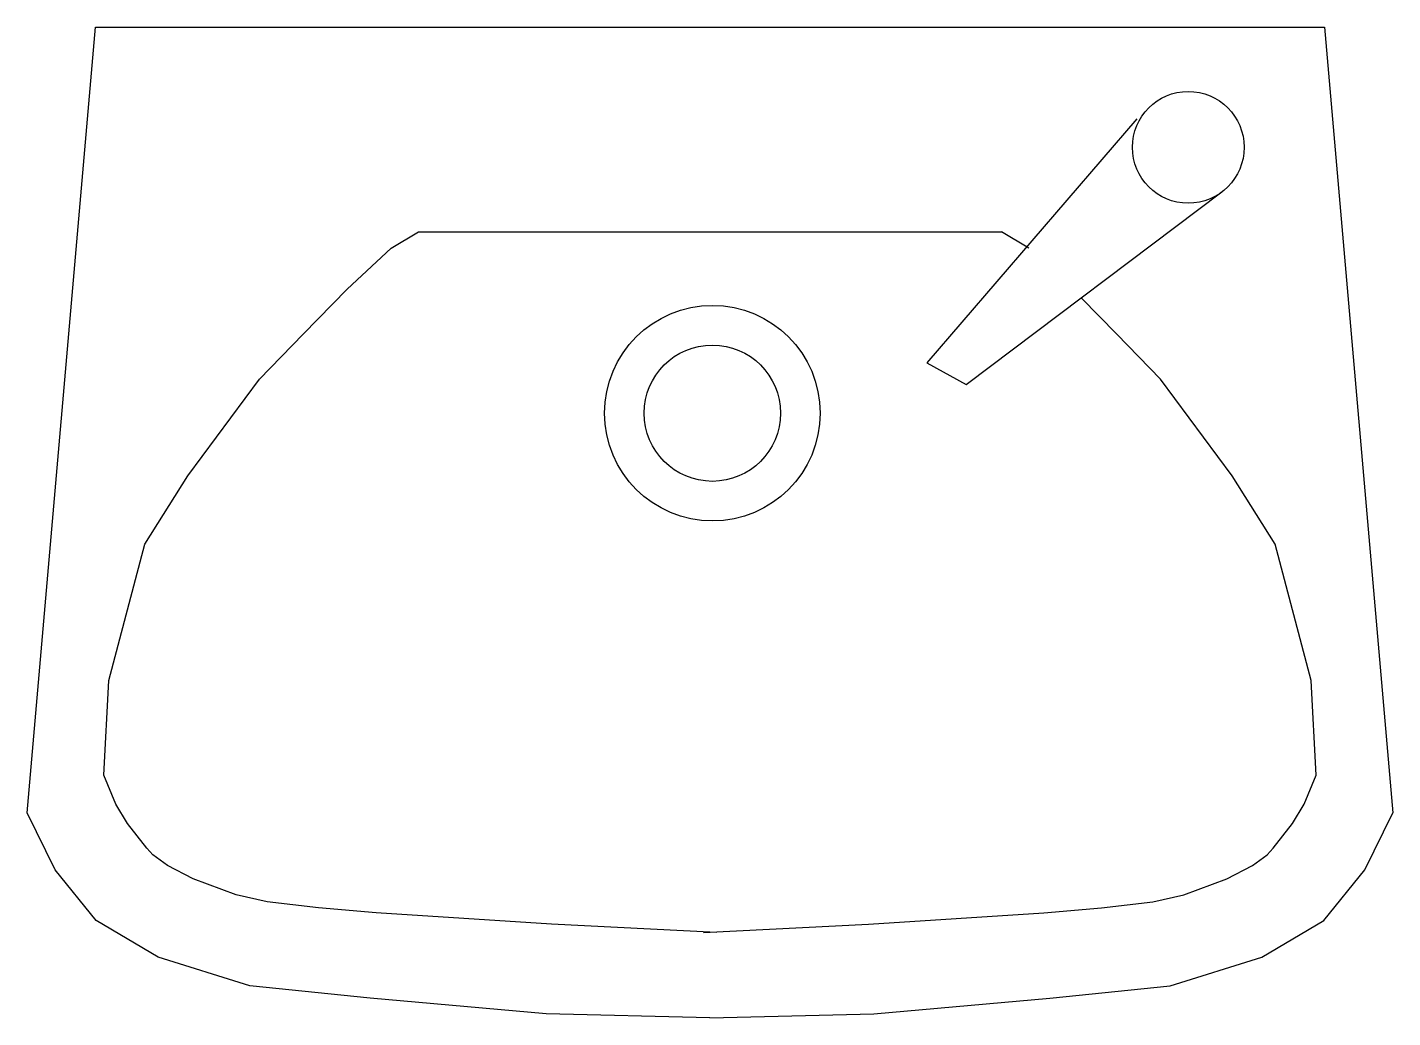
# Model space of a CAD drawing. Extents: x 4.23 to 4.63, y 2.12 to 2.41.
import ezdxf

# ---------------------------------------------------------------- set-up
doc = ezdxf.new("R2010")
doc.units = 0
doc.header["$LTSCALE"] = 0.3
doc.layers.get('0').update_dxf_attribs({"linetype": 'CONTINUOUS'})

msp = doc.modelspace()

# ---------------------------------------------------------------- linework, layer by layer
at = {"color": 0, "linetype": 'CONTINUOUS'}
for p, q in [((4.55502, 2.38325), (4.49356, 2.31178)), ((4.50501, 2.30539), (4.57995, 2.36178)), ((4.34465, 2.35011), (4.51535, 2.35011)), ((4.49356, 2.31178), (4.50501, 2.30539))]:
    msp.add_line(p, q, dxfattribs=at)
for points in [[(4.23, 2.18), (4.25, 2.41), (4.61, 2.41), (4.63, 2.18)], [(4.25245, 2.19101), (4.25385, 2.21876), (4.26447, 2.25868), (4.27704, 2.27864), (4.29799, 2.30699), (4.31085, 2.32016), (4.3237, 2.33334), (4.33655, 2.34532), (4.34465, 2.35011)], [(4.52345, 2.34532), (4.51535, 2.35011)], [(4.60755, 2.19101), (4.60615, 2.21876), (4.59553, 2.25868), (4.58296, 2.27864), (4.56201, 2.30699), (4.54915, 2.32016), (4.53878, 2.3308)], [(4.43193, 2.14493), (4.38355, 2.14735), (4.33216, 2.15068), (4.31526, 2.15212), (4.30025, 2.15394), (4.29118, 2.15597), (4.27863, 2.1607), (4.27106, 2.1646), (4.26681, 2.16771), (4.26499, 2.16962), (4.2594, 2.17682), (4.25595, 2.18249), (4.25245, 2.19101)], [(4.42807, 2.14493), (4.47645, 2.14735), (4.52784, 2.15068), (4.54474, 2.15212), (4.55975, 2.15394), (4.56882, 2.15597), (4.58137, 2.1607), (4.58894, 2.1646), (4.59319, 2.16771), (4.59501, 2.16962), (4.6006, 2.17682), (4.60405, 2.18249), (4.60755, 2.19101)], [(4.43, 2.12), (4.38202, 2.12116), (4.3304, 2.12573), (4.2952, 2.12932), (4.26838, 2.13771), (4.25022, 2.14849), (4.23821, 2.16326), (4.23, 2.18)], [(4.43, 2.12), (4.47798, 2.12116), (4.5296, 2.12573), (4.5648, 2.12932), (4.59162, 2.13771), (4.60978, 2.14849), (4.62179, 2.16326), (4.63, 2.18)]]:
    msp.add_lwpolyline(points, dxfattribs=at)
for centre, radius in [((4.57011, 2.37486), 0.01637), ((4.4307, 2.29701), 0.03157), ((4.4307, 2.29701), 0.01996)]:
    msp.add_circle(centre, radius, dxfattribs=at)

doc.saveas('drawing.dxf')
